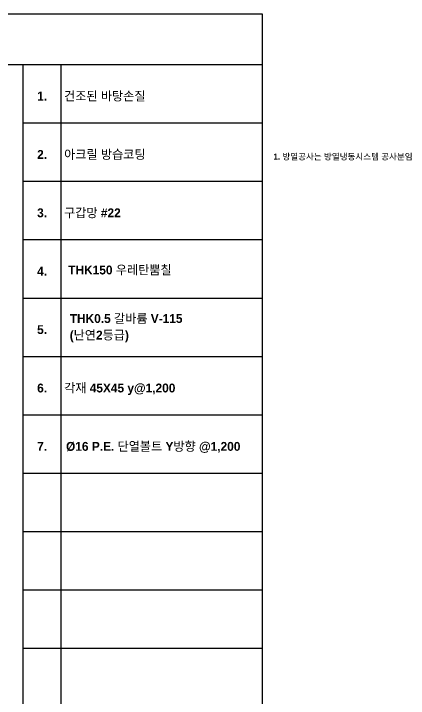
# Model space of a CAD drawing. Extents: x 0 to 33270, y 0 to 5940.
# Drawn here: x 31517 to 33070, y 2853 to 5550 of the extents above; entities that cross this region are included whole.
import ezdxf
from ezdxf.enums import TextEntityAlignment as Align

# ---------------------------------------------------------------- set-up
doc = ezdxf.new("R2010")
doc.units = 0
doc.header["$LTSCALE"] = 300
doc.header["$MEASUREMENT"] = 0
doc.layers.add('A-ANNO-GRA1', color=7, linetype='CONTINUOUS')
doc.layers.add('A-ANNO-TEXT1', color=7, linetype='CONTINUOUS')
doc.styles.add('2020음성 1차', font='나눔고딕Bold.ttf')

msp = doc.modelspace()

# ---------------------------------------------------------------- linework, layer by layer
at = {"layer": 'A-ANNO-GRA1'}
for p, q in [((25400, 5350), (32495, 5350)), ((31552.7, 5350), (31552.7, 550)), ((31702.7, 5350), (31702.7, 2820)), ((31552.7, 5120), (32495, 5120)), ((31552.7, 4890), (32495, 4890)), ((31552.7, 4660), (32495, 4660)), ((31552.7, 4430), (32495, 4430)), ((31552.7, 4200), (32495, 4200)), ((31552.7, 3970), (32495, 3970)), ((31552.7, 3740), (32495, 3740)), ((31552.7, 3510), (32495, 3510)), ((31552.7, 3280), (32495, 3280)), ((31552.7, 3280), (32495, 3280)), ((31552.7, 3050), (32495, 3050))]:
    msp.add_line(p, q, dxfattribs=at)
msp.add_lwpolyline([(32495, 550), (25400, 550), (25400, 5550), (32495, 5550)], close=True, dxfattribs=at)

# ---------------------------------------------------------------- texts
at = {"layer": 'A-ANNO-TEXT1', "style": '2020음성 1차'}
for s, p in [('1.', (31609, 5208)), ('건조된 바탕손질', (31715.2, 5208)), ('아크릴 방습코팅', (31715.2, 4978)), ('2.', (31609, 4978)), ('3.', (31609, 4748)), ('구갑망 #22', (31715.2, 4748)), ('THK150 우레탄뿜칠 ', (31731.5, 4522.9)), ('4.', (31609, 4518)), ('THK0.5 갈바륨 V-115', (31737.4, 4331.7)), ('5.', (31609, 4288)), ('(난연2등급)', (31737.4, 4266.3)), ('6.', (31609, 4058)), ('각재 45X45 y@1,200', (31715.2, 4058)), ('7.', (31609, 3828)), ('Ø16 P.E. 단열볼트 Y방향 @1,200', (31722.8, 3828))]:
    msp.add_text(s, height=35, dxfattribs=at).set_placement(p)
msp.add_text('1. 방열공사는 방열냉동시스템 공사분임', height=24, dxfattribs=at).set_placement((32539, 4986.8), align=Align.MIDDLE_LEFT)

doc.saveas('drawing.dxf')
